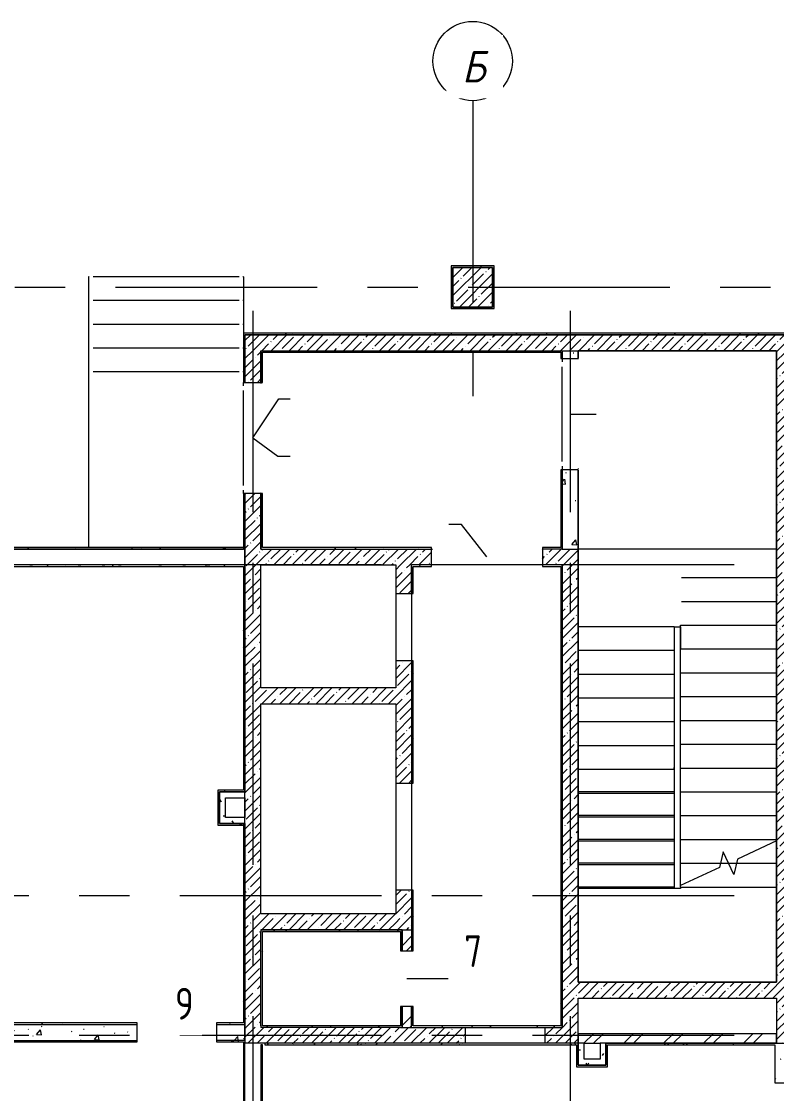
# Model space of a CAD drawing. Header units: metres. Extents: x 50 to 891, y -1294 to 247.
# Drawn here: x 333.8 to 381.4, y -1118.6 to -1051 of the extents above; entities that cross this region are included whole.
import ezdxf

# ---------------------------------------------------------------- set-up
doc = ezdxf.new("R2010")
doc.units = ezdxf.units.M
doc.linetypes.add('Линия сетки', pattern=[22.225, 12.7, -3.175, 3.175, -3.175])
doc.linetypes.add('Сверху', pattern=[3.96875, 2.38125, -1.5875])
doc.layers.add('S-GRID-IDEN', color=9, linetype='Continuous', lineweight=9)
doc.layers.add('Верхние поручни', color=7, linetype='Continuous', lineweight=9)
doc.layers.add('ПЛАН', color=8, linetype='Continuous')
doc.styles.add('ISOCPEUR', font='isocpeur.ttf', dxfattribs={"width": 0.8, "height": 200})
doc.styles.add('ISOCPEUR_I', font='isocpeui.ttf', dxfattribs={"width": 0.9, "height": 350})
pattern_1 = [(45, (467.42775, -1464.79405), (-0.5702463, 0.5702463), []), (45, (467.998, -1464.79405), (-0.5702463, 0.5702463), [1.008065, -0.201615, 0.016765, -0.18485])]
pattern_2 = [(45, (467.4277, -1464.794), (-1.257236, 1.257236), []), (45, (467.4277, -1462.889), (-1.257236, 1.257236), [])]
pattern_3 = [(0, (467.42775, -1464.79405), (2.032, 0.508), [0.16764, -1.35636, 0.16764, -1.35636, -8.128]), (0, (467.42775, -1464.79405), (2.032, 0.508), [-3.048, 0.16764, -2.88036, 0.16764, -1.35636, -3.556]), (0, (467.42775, -1464.79405), (2.032, 0.508), [-7.62, 0.16764, -0.84836, 0.16764, -2.37236]), (120, (468.18975, -1464.54005), (-1.4559409, 1.5057636), [0.16764, -1.35636, 0.16764, -9.48436]), (120, (468.18975, -1464.54005), (-1.4559409, 1.5057636), [-1.69164, -1.35636, 0.16764, -2.88036, -5.08]), (120, (468.18975, -1464.54005), (-1.4559409, 1.5057636), [-6.096, 0.16764, -1.35636, 0.16764, -3.38836]), (120, (468.18975, -1464.54005), (-1.4559409, 1.5057636), [-7.78764, -0.84836, 0.16764, -2.37236]), (240, (468.44375, -1463.52405), (-0.5760591, -2.0137636), [0.16764, -1.35636, 0.16764, -9.48436]), (240, (468.44375, -1463.52405), (-0.5760591, -2.0137636), [-1.69164, -1.35636, 0.16764, -2.88036, -5.08]), (240, (468.44375, -1463.52405), (-0.5760591, -2.0137636), [-6.096, 0.16764, -1.35636, 0.16764, -3.38836]), (240, (468.44375, -1463.52405), (-0.5760591, -2.0137636), [-7.78764, -0.84836, 0.16764, -2.37236])]
pattern_4 = [(50, (467.4277, -1464.794), (3.643683, -0.31878), [0.381, -4.191]), (355, (467.4277, -1464.794), (-0.704858, 3.821138), [0.3048, -3.3528]), (100.451, (467.7314, -1464.8206), (2.93885, 3.502334), [0.3238, -3.5618]), (46.184, (467.4277, -1463.778), (5.42158, -0.840855), [0.5715, -6.2865]), (96.636, (467.8795, -1463.848), (4.74805, 4.94855), [0.4857, -5.3427]), (351.184, (467.428, -1463.778), (4.7481, 4.948506), [0.4572, -5.0292]), (21, (467.9357, -1464.032), (3.03229, -2.045303), [0.381, -4.191]), (326, (467.9357, -1464.032), (1.236042, 3.683765), [0.3048, -3.3528]), (71.451, (468.1884, -1464.2025), (4.26834, 1.638427), [0.3238, -3.5618]), (37.5, (467.4277, -1464.794), (0.0617735, 1.6911006), [0.03353, -3.27863, 0.03353, -3.37007, -3.3655]), (37.5, (467.4277, -1464.794), (0.0617735, 1.6911006), [-6.71576, 0.03353, -3.33197]), (7.5, (467.4277, -1464.794), (1.336394, 2.003611), [0.03353, -1.90703, 0.03353, -3.20243, -1.2827]), (7.5, (467.4277, -1464.794), (1.336394, 2.003611), [-5.17652, 0.03353, -1.24917]), (327.5, (466.2949, -1464.794), (2.7118167, -0.1145767), [0.03353, -1.23647, 0.03353, -9.18667]), (327.5, (466.2949, -1464.794), (2.7118167, -0.1145767), [-1.30353, -3.92887, 0.03353, -5.22427]), (317.5, (465.787, -1464.794), (2.962585, 0.508536), [0.03353, -1.61747, 0.03353, -2.59791, -3.7338]), (317.5, (465.787, -1464.794), (2.962585, 0.508536), [-4.28244, 0.03353, -3.70027])]

# ---------------------------------------------------------------- blocks, each defined once
blk = doc.blocks.new('Тип верхнего поручня - Верхний поручень_Внутренний_-4581880--1В')
at = {"layer": 'Верхние поручни'}
blk.add_line((-428553, -29047), (-428563, -29047), dxfattribs=at)
blk = doc.blocks.new('Ось сетки - Заголовок сетки - Окружность 5 мм-84278--1В')
at = {"layer": 'S-GRID-IDEN'}
blk.add_circle((0, 0), 5, dxfattribs=at)

msp = doc.modelspace()

# ---------------------------------------------------------------- hatches: boundary and pattern name
at = {"layer": 'ПЛАН', "lineweight": 13}
h = msp.add_hatch(dxfattribs=at)
h.set_pattern_fill('FP_5', color=8, scale=0.005, style=0, pattern_type=2)
h.set_pattern_definition(pattern_3)
h.paths.add_polyline_path([(360.895, -1066.494), (363.595, -1066.494), (363.595, -1066.394), (360.895, -1066.394)])
h = msp.add_hatch(dxfattribs=at)
h.set_pattern_fill('FP_5', color=8, scale=0.005, style=0, pattern_type=2)
h.set_pattern_definition(pattern_3)
h.paths.add_polyline_path([(360.895, -1069.094), (360.995, -1069.094), (360.995, -1066.494), (360.895, -1066.494), (360.895, -1068.478)])
h = msp.add_hatch(dxfattribs=at)
h.set_pattern_fill('FP_1', color=8, scale=0.005, style=0, pattern_type=2)
h.set_pattern_definition(pattern_1)
h.paths.add_polyline_path([(360.995, -1068.994), (363.495, -1068.994), (363.495, -1066.494), (360.995, -1066.494), (360.995, -1068.478)])
h = msp.add_hatch(dxfattribs=at)
h.set_pattern_fill('FP_5', color=8, scale=0.005, style=0, pattern_type=2)
h.set_pattern_definition(pattern_3)
h.paths.add_polyline_path([(363.495, -1068.994), (363.595, -1068.994), (363.595, -1066.494), (363.495, -1066.494), (363.495, -1068.478)])
h = msp.add_hatch(dxfattribs=at)
h.set_pattern_fill('FP_5', color=8, scale=0.005, style=0, pattern_type=2)
h.set_pattern_definition(pattern_3)
h.paths.add_polyline_path([(360.995, -1069.094), (363.595, -1069.094), (363.595, -1068.994), (360.995, -1068.994)])
h = msp.add_hatch(dxfattribs=at)
h.set_pattern_fill('FP_5', color=8, scale=0.005, style=0, pattern_type=2)
h.set_pattern_definition(pattern_3)
h.paths.add_polyline_path([(347.795, -1070.744), (382.495, -1070.744), (382.495, -1070.644), (347.795, -1070.644)])
h = msp.add_hatch(dxfattribs=at)
h.set_pattern_fill('FP_5', color=8, scale=0.005, style=0, pattern_type=2)
h.set_pattern_definition(pattern_3)
h.paths.add_polyline_path([(347.795, -1084.244), (347.895, -1084.244), (347.895, -1080.744), (347.795, -1080.744), (347.795, -1084.144)])
h.paths.add_polyline_path([(347.795, -1073.744), (347.895, -1073.744), (347.895, -1070.744), (347.795, -1070.744), (347.795, -1071.174)])
h = msp.add_hatch(dxfattribs=at)
h.set_pattern_fill('FP_1', color=8, scale=0.005, style=0, pattern_type=2)
h.set_pattern_definition(pattern_1)
h.paths.add_polyline_path([(381.39, -1071.744), (381.395, -1071.744), (381.395, -1070.744), (347.895, -1070.744), (347.895, -1071.744), (374.038, -1071.744)])
h = msp.add_hatch(dxfattribs=at)
h.set_pattern_fill('FP_1', color=8, scale=0.005, style=0, pattern_type=2)
h.set_pattern_definition(pattern_1)
h.paths.add_polyline_path([(382.395, -1115.394), (382.395, -1070.744), (381.395, -1070.744), (381.395, -1115.394), (381.867, -1115.394)])
h = msp.add_hatch(dxfattribs=at)
h.set_pattern_fill('FP_1', color=8, scale=0.005, style=0, pattern_type=2)
h.set_pattern_definition(pattern_1)
h.paths.add_polyline_path([(348.895, -1114.394), (348.895, -1080.744), (347.895, -1080.744), (347.895, -1114.394)])
h.paths.add_polyline_path([(347.895, -1073.744), (348.895, -1073.744), (348.895, -1071.744), (347.895, -1071.744)])
h = msp.add_hatch(dxfattribs=at)
h.set_pattern_fill('FP_5', color=8, scale=0.005, style=0, pattern_type=2)
h.set_pattern_definition(pattern_3)
h.paths.add_polyline_path([(348.895, -1084.244), (348.995, -1084.244), (348.995, -1080.744), (348.895, -1080.744), (348.895, -1081.96)])
h.paths.add_polyline_path([(348.895, -1073.744), (348.995, -1073.744), (348.995, -1071.744), (348.895, -1071.744)])
h = msp.add_hatch(dxfattribs=at)
h.set_pattern_fill('FP_5', color=8, scale=0.005, style=0, pattern_type=2)
h.set_pattern_definition(pattern_3)
h.paths.add_polyline_path([(367.895, -1071.844), (367.895, -1071.744), (348.995, -1071.744), (348.995, -1071.844), (367.795, -1071.844)])
h = msp.add_hatch(dxfattribs=at)
h.set_pattern_fill('FP_5', color=8, scale=0.005, style=0, pattern_type=2)
h.set_pattern_definition(pattern_3)
h.paths.add_polyline_path([(367.895, -1084.244), (367.895, -1079.244), (367.795, -1079.244), (367.795, -1084.244)])
h.paths.add_polyline_path([(367.895, -1072.244), (367.895, -1071.844), (367.795, -1071.844), (367.795, -1072.244)])
h = msp.add_hatch(dxfattribs=at)
h.set_pattern_fill('FP_4', color=8, scale=0.005, style=0, pattern_type=2)
h.set_pattern_definition(pattern_4)
h.paths.add_polyline_path([(367.895, -1084.244), (368.895, -1084.244), (368.895, -1079.244), (367.895, -1079.244), (367.895, -1081.96)])
h.paths.add_polyline_path([(367.895, -1072.244), (368.895, -1072.244), (368.895, -1071.744), (367.895, -1071.744), (367.895, -1071.844)])
h = msp.add_hatch(dxfattribs=at)
h.set_pattern_fill('FP_5', color=8, scale=0.005, style=0, pattern_type=2)
h.set_pattern_definition(pattern_3)
h.paths.add_polyline_path([(331.645, -1084.244), (347.795, -1084.244), (347.795, -1084.144), (331.645, -1084.144)])
h = msp.add_hatch(dxfattribs=at)
h.set_pattern_fill('FP_1', color=8, scale=0.005, style=0, pattern_type=2)
h.set_pattern_definition(pattern_1)
h.paths.add_polyline_path([(368.895, -1085.244), (368.895, -1084.244), (366.645, -1084.244), (366.645, -1085.244), (368.818, -1085.244)])
h.paths.add_polyline_path([(357.395, -1085.244), (359.645, -1085.244), (359.645, -1084.244), (348.895, -1084.244), (348.895, -1085.244), (353.161, -1085.244)])
h = msp.add_hatch(dxfattribs=at)
h.set_pattern_fill('FP_5', color=8, scale=0.005, style=0, pattern_type=2)
h.set_pattern_definition(pattern_3)
h.paths.add_polyline_path([(367.795, -1084.244), (367.795, -1084.144), (366.645, -1084.144), (366.645, -1084.244)])
h.paths.add_polyline_path([(359.645, -1084.244), (359.645, -1084.144), (348.995, -1084.144), (348.995, -1084.244), (358.38, -1084.244)])
h = msp.add_hatch(dxfattribs=at)
h.set_pattern_fill('FP_5', color=8, scale=0.005, style=0, pattern_type=2)
h.set_pattern_definition(pattern_3)
h.paths.add_polyline_path([(347.795, -1085.344), (347.895, -1085.344), (347.895, -1085.244), (331.745, -1085.244), (331.745, -1085.344), (342.722, -1085.344)])
h = msp.add_hatch(dxfattribs=at)
h.set_pattern_fill('FP_5', color=8, scale=0.005, style=0, pattern_type=2)
h.set_pattern_definition(pattern_3)
h.paths.add_polyline_path([(347.895, -1099.544), (347.895, -1085.344), (347.795, -1085.344), (347.795, -1099.544)])
h = msp.add_hatch(dxfattribs=at)
h.set_pattern_fill('FP_1', color=8, scale=0.005, style=0, pattern_type=2)
h.set_pattern_definition(pattern_1)
h.paths.add_polyline_path([(357.395, -1108.244), (358.395, -1108.244), (358.395, -1105.744), (357.395, -1105.744), (357.395, -1107.244)])
h.paths.add_polyline_path([(357.395, -1098.994), (358.395, -1098.994), (358.395, -1091.294), (357.395, -1091.294), (357.395, -1098.138)])
h.paths.add_polyline_path([(357.395, -1087.044), (358.395, -1087.044), (358.395, -1085.244), (357.395, -1085.244)])
h = msp.add_hatch(dxfattribs=at)
h.set_pattern_fill('FP_5', color=8, scale=0.005, style=0, pattern_type=2)
h.set_pattern_definition(pattern_3)
h.paths.add_polyline_path([(367.795, -1085.344), (367.895, -1085.344), (367.895, -1085.244), (366.645, -1085.244), (366.645, -1085.344), (367.514, -1085.344)])
h.paths.add_polyline_path([(358.395, -1085.344), (359.645, -1085.344), (359.645, -1085.244), (358.395, -1085.244)])
h = msp.add_hatch(dxfattribs=at)
h.set_pattern_fill('FP_5', color=8, scale=0.005, style=0, pattern_type=2)
h.set_pattern_definition(pattern_3)
h.paths.add_polyline_path([(358.495, -1114.294), (358.495, -1113.069), (358.395, -1113.069), (358.395, -1114.294)])
h.paths.add_polyline_path([(358.395, -1109.569), (358.495, -1109.569), (358.495, -1105.744), (358.395, -1105.744), (358.395, -1108.924)])
h.paths.add_polyline_path([(358.495, -1098.994), (358.495, -1091.294), (358.395, -1091.294), (358.395, -1098.994)])
h.paths.add_polyline_path([(358.495, -1087.044), (358.495, -1085.344), (358.395, -1085.344), (358.395, -1087.044)])
h = msp.add_hatch(dxfattribs=at)
h.set_pattern_fill('FP_5', color=8, scale=0.005, style=0, pattern_type=2)
h.set_pattern_definition(pattern_3)
h.paths.add_polyline_path([(367.895, -1114.394), (367.895, -1085.344), (367.795, -1085.344), (367.795, -1114.394)])
h = msp.add_hatch(dxfattribs=at)
h.set_pattern_fill('FP_1', color=8, scale=0.005, style=0, pattern_type=2)
h.set_pattern_definition(pattern_1)
h.paths.add_polyline_path([(368.818, -1114.394), (368.895, -1114.394), (368.895, -1085.244), (367.895, -1085.244), (367.895, -1114.394)])
h = msp.add_hatch(dxfattribs=at)
h.set_pattern_fill('FP_1', color=8, scale=0.005, style=0, pattern_type=2)
h.set_pattern_definition(pattern_1)
h.paths.add_polyline_path([(348.895, -1093.994), (357.395, -1093.994), (357.395, -1092.994), (348.895, -1092.994)])
h = msp.add_hatch(dxfattribs=at)
h.set_pattern_fill('FP_5', color=8, scale=0.005, style=0, pattern_type=2)
h.set_pattern_definition(pattern_3)
h.paths.add_polyline_path([(347.795, -1099.544), (347.795, -1099.444), (346.194, -1099.444), (346.194, -1099.544), (346.294, -1099.544)])
h = msp.add_hatch(dxfattribs=at)
h.set_pattern_fill('FP_5', color=8, scale=0.005, style=0, pattern_type=2)
h.set_pattern_definition(pattern_3)
h.paths.add_polyline_path([(346.294, -1101.544), (346.669, -1101.544), (346.669, -1099.544), (346.294, -1099.544)])
h = msp.add_hatch(dxfattribs=at)
h.set_pattern_fill('FP_5', color=8, scale=0.005, style=0, pattern_type=2)
h.set_pattern_definition(pattern_3)
h.paths.add_polyline_path([(346.669, -1101.544), (347.895, -1101.544), (347.895, -1101.169), (346.669, -1101.169)])
h = msp.add_hatch(dxfattribs=at)
h.set_pattern_fill('FP_5', color=8, scale=0.005, style=0, pattern_type=2)
h.set_pattern_definition(pattern_3)
h.paths.add_polyline_path([(347.795, -1101.644), (347.895, -1101.644), (347.895, -1101.544), (346.294, -1101.544), (346.294, -1101.644)])
h = msp.add_hatch(dxfattribs=at)
h.set_pattern_fill('FP_5', color=8, scale=0.005, style=0, pattern_type=2)
h.set_pattern_definition(pattern_3)
h.paths.add_polyline_path([(347.795, -1114.207), (347.895, -1114.207), (347.895, -1101.644), (347.795, -1101.644), (347.795, -1114.107)])
h = msp.add_hatch(dxfattribs=at)
h.set_pattern_fill('FP_1', color=8, scale=0.005, style=0, pattern_type=2)
h.set_pattern_definition(pattern_1)
h.paths.add_polyline_path([(348.895, -1108.244), (357.395, -1108.244), (357.395, -1107.244), (348.895, -1107.244)])
h = msp.add_hatch(dxfattribs=at)
h.set_pattern_fill('FP_5', color=8, scale=0.005, style=0, pattern_type=2)
h.set_pattern_definition(pattern_3)
h.paths.add_polyline_path([(357.795, -1108.344), (357.795, -1108.244), (348.895, -1108.244), (348.895, -1108.344), (357.695, -1108.344)])
h = msp.add_hatch(dxfattribs=at)
h.set_pattern_fill('FP_5', color=8, scale=0.005, style=0, pattern_type=2)
h.set_pattern_definition(pattern_3)
h.paths.add_polyline_path([(348.895, -1114.294), (348.995, -1114.294), (348.995, -1108.344), (348.895, -1108.344), (348.895, -1108.924)])
h = msp.add_hatch(dxfattribs=at)
h.set_pattern_fill('FP_5', color=8, scale=0.005, style=0, pattern_type=2)
h.set_pattern_definition(pattern_3)
h.paths.add_polyline_path([(357.695, -1114.394), (357.795, -1114.394), (357.795, -1113.069), (357.695, -1113.069), (357.695, -1114.317)])
h.paths.add_polyline_path([(357.695, -1109.569), (357.795, -1109.569), (357.795, -1108.344), (357.695, -1108.344), (357.695, -1108.924)])
h = msp.add_hatch(dxfattribs=at)
h.set_pattern_fill('FP_3', color=8, scale=0.005, style=0, pattern_type=2)
h.set_pattern_definition(pattern_2)
h.paths.add_polyline_path([(358.395, -1114.394), (358.395, -1113.069), (357.795, -1113.069), (357.795, -1114.394)])
h.paths.add_polyline_path([(357.795, -1109.569), (358.395, -1109.569), (358.395, -1108.244), (357.795, -1108.244), (357.795, -1108.924)])
h = msp.add_hatch(dxfattribs=at)
h.set_pattern_fill('FP_1', color=8, scale=0.005, style=0, pattern_type=2)
h.set_pattern_definition(pattern_1)
h.paths.add_polyline_path([(368.895, -1112.544), (381.395, -1112.544), (381.39, -1111.544), (368.895, -1111.544)])
h = msp.add_hatch(dxfattribs=at)
h.set_pattern_fill('FP_5', color=8, scale=0.005, style=0, pattern_type=2)
h.set_pattern_definition(pattern_3)
h.paths.add_polyline_path([(347.795, -1114.207), (347.795, -1114.107), (346.094, -1114.107), (346.094, -1114.207)])
h.paths.add_polyline_path([(341.094, -1114.207), (341.094, -1114.107), (325.501, -1114.107), (325.501, -1114.207), (332.283, -1114.207)])
h = msp.add_hatch(dxfattribs=at)
h.set_pattern_fill('FP_4', color=8, scale=0.005, style=0, pattern_type=2)
h.set_pattern_definition(pattern_4)
h.paths.add_polyline_path([(347.895, -1115.207), (347.895, -1114.207), (346.094, -1114.207), (346.094, -1115.207)])
h.paths.add_polyline_path([(341.094, -1115.207), (341.094, -1114.207), (324.901, -1114.207), (324.901, -1115.207), (332.283, -1115.207)])
h = msp.add_hatch(dxfattribs=at)
h.set_pattern_fill('FP_1', color=8, scale=0.005, style=0, pattern_type=2)
h.set_pattern_definition(pattern_1)
h.paths.add_polyline_path([(368.895, -1115.394), (368.895, -1114.394), (366.795, -1114.394), (366.795, -1115.394), (368.818, -1115.394)])
h.paths.add_polyline_path([(361.795, -1115.394), (361.795, -1114.394), (347.895, -1114.394), (347.895, -1115.394), (353.161, -1115.394)])
h = msp.add_hatch(dxfattribs=at)
h.set_pattern_fill('FP_5', color=8, scale=0.005, style=0, pattern_type=2)
h.set_pattern_definition(pattern_3)
h.paths.add_polyline_path([(357.695, -1114.394), (357.695, -1114.294), (348.895, -1114.294), (348.895, -1114.394), (353.161, -1114.394)])
h = msp.add_hatch(dxfattribs=at)
h.set_pattern_fill('FP_5', color=8, scale=0.005, style=0, pattern_type=2)
h.set_pattern_definition(pattern_3)
h.paths.add_polyline_path([(367.795, -1114.394), (367.795, -1114.294), (358.395, -1114.294), (358.395, -1114.394), (363.599, -1114.394)])
h = msp.add_hatch(dxfattribs=at)
h.set_pattern_fill('FP_3', color=8, scale=0.005, style=0, pattern_type=2)
h.set_pattern_definition(pattern_2)
h.paths.add_polyline_path([(368.895, -1115.394), (381.395, -1115.394), (381.395, -1114.794), (368.895, -1114.794)])
h = msp.add_hatch(dxfattribs=at)
h.set_pattern_fill('FP_5', color=8, scale=0.005, style=0, pattern_type=2)
h.set_pattern_definition(pattern_3)
h.paths.add_polyline_path([(347.795, -1115.307), (347.895, -1115.307), (347.895, -1115.207), (346.094, -1115.207), (346.094, -1115.307)])
h.paths.add_polyline_path([(341.094, -1115.307), (341.094, -1115.207), (325.901, -1115.207), (325.901, -1115.307), (332.283, -1115.307)])
h = msp.add_hatch(dxfattribs=at)
h.set_pattern_fill('FP_5', color=8, scale=0.005, style=0, pattern_type=2)
h.set_pattern_definition(pattern_3)
h.paths.add_polyline_path([(368.895, -1115.494), (368.895, -1115.394), (349.145, -1115.394), (349.145, -1115.494), (368.818, -1115.494)])
h = msp.add_hatch(dxfattribs=at)
h.set_pattern_fill('FP_5', color=8, scale=0.005, style=0, pattern_type=2)
h.set_pattern_definition(pattern_3)
h.paths.add_polyline_path([(368.895, -1116.769), (369.27, -1116.769), (369.27, -1115.394), (368.895, -1115.394)])
h = msp.add_hatch(dxfattribs=at)
h.set_pattern_fill('FP_5', color=8, scale=0.005, style=0, pattern_type=2)
h.set_pattern_definition(pattern_3)
h.paths.add_polyline_path([(370.27, -1116.394), (370.645, -1116.394), (370.645, -1115.394), (370.27, -1115.394)])
h = msp.add_hatch(dxfattribs=at)
h.set_pattern_fill('FP_5', color=8, scale=0.005, style=0, pattern_type=2)
h.set_pattern_definition(pattern_3)
h.paths.add_polyline_path([(370.745, -1116.769), (370.745, -1115.394), (370.645, -1115.394), (370.645, -1116.769)])
h = msp.add_hatch(dxfattribs=at)
h.set_pattern_fill('FP_5', color=8, scale=0.005, style=0, pattern_type=2)
h.set_pattern_definition(pattern_3)
h.paths.add_polyline_path([(381.295, -1115.494), (381.395, -1115.494), (381.395, -1115.394), (370.745, -1115.394), (370.745, -1115.494), (379.257, -1115.494)])
h = msp.add_hatch(dxfattribs=at)
h.set_pattern_fill('FP_4', color=8, scale=0.005, style=0, pattern_type=2)
h.set_pattern_definition(pattern_4)
h.paths.add_polyline_path([(381.395, -1123.844), (382.395, -1123.844), (382.395, -1122.894), (381.395, -1122.894)])
h.paths.add_polyline_path([(381.395, -1117.894), (382.395, -1117.894), (382.395, -1115.394), (381.395, -1115.394), (381.395, -1117.013)])
h = msp.add_hatch(dxfattribs=at)
h.set_pattern_fill('FP_5', color=8, scale=0.005, style=0, pattern_type=2)
h.set_pattern_definition(pattern_3)
h.paths.add_polyline_path([(348.995, -1123.744), (348.995, -1115.494), (348.895, -1115.494), (348.895, -1123.744)])
h = msp.add_hatch(dxfattribs=at)
h.set_pattern_fill('FP_5', color=8, scale=0.005, style=0, pattern_type=2)
h.set_pattern_definition(pattern_3)
h.paths.add_polyline_path([(381.395, -1123.844), (381.395, -1122.894), (381.295, -1122.894), (381.295, -1123.844)])
h.paths.add_polyline_path([(381.395, -1117.894), (381.395, -1115.494), (381.295, -1115.494), (381.295, -1117.894)])
h = msp.add_hatch(dxfattribs=at)
h.set_pattern_fill('FP_5', color=8, scale=0.005, style=0, pattern_type=2)
h.set_pattern_definition(pattern_3)
h.paths.add_polyline_path([(369.27, -1116.769), (370.645, -1116.769), (370.645, -1116.394), (369.27, -1116.394)])

# ---------------------------------------------------------------- linework, layer by layer
at = {"layer": 'ПЛАН', "color": 8, "lineweight": 13}
for p, q in [((363.595, -1066.394), (360.895, -1066.394)), ((360.895, -1066.394), (360.895, -1069.094)), ((363.495, -1066.494), (360.995, -1066.494)), ((360.995, -1066.494), (360.995, -1068.994)), ((360.995, -1066.494), (363.495, -1066.494)), ((360.995, -1068.994), (360.995, -1066.494)), ((363.495, -1068.994), (363.495, -1066.494)), ((363.495, -1066.494), (363.495, -1068.994)), ((363.595, -1069.094), (363.595, -1066.394)), ((338.07, -1067.086), (338.045, -1067.086)), ((338.045, -1067.086), (338.045, -1068.586)), ((347.52, -1067.086), (338.32, -1067.086)), ((347.795, -1067.086), (347.77, -1067.086)), ((347.795, -1067.086), (347.795, -1068.586)), ((338.045, -1068.586), (338.045, -1070.086)), ((338.07, -1068.586), (338.045, -1068.586)), ((347.52, -1068.586), (338.32, -1068.586)), ((347.795, -1068.586), (347.77, -1068.586)), ((347.795, -1068.586), (347.795, -1070.086)), ((360.895, -1069.094), (363.595, -1069.094)), ((360.995, -1068.994), (363.495, -1068.994)), ((363.495, -1068.994), (360.995, -1068.994)), ((338.045, -1070.086), (338.045, -1071.586)), ((338.07, -1070.086), (338.045, -1070.086)), ((347.52, -1070.086), (338.32, -1070.086)), ((347.795, -1070.086), (347.77, -1070.086)), ((347.795, -1070.086), (347.795, -1070.644)), ((382.495, -1070.644), (347.795, -1070.644)), ((347.795, -1070.644), (347.795, -1073.744)), ((382.395, -1070.744), (347.895, -1070.744)), ((347.895, -1070.744), (347.895, -1071.744)), ((347.895, -1070.744), (382.395, -1070.744)), ((347.895, -1071.744), (347.895, -1070.744)), ((338.045, -1071.586), (338.045, -1073.086)), ((338.07, -1071.586), (338.045, -1071.586)), ((347.52, -1071.586), (338.32, -1071.586)), ((347.795, -1071.586), (347.77, -1071.586)), ((347.895, -1071.744), (347.895, -1073.744)), ((347.895, -1073.744), (347.895, -1071.744)), ((348.895, -1071.744), (368.895, -1071.744)), ((348.895, -1073.744), (348.895, -1071.744)), ((348.895, -1071.744), (348.895, -1073.744)), ((348.995, -1073.744), (348.995, -1071.844)), ((348.995, -1071.844), (367.795, -1071.844)), ((367.795, -1071.844), (367.795, -1072.244)), ((367.895, -1071.744), (367.895, -1072.456)), ((367.895, -1072.244), (367.895, -1071.844)), ((368.895, -1071.749), (368.895, -1071.744)), ((381.395, -1071.744), (368.895, -1071.744)), ((368.895, -1071.744), (368.895, -1071.749)), ((368.895, -1072.244), (368.895, -1071.749)), ((368.895, -1071.749), (368.895, -1072.244)), ((368.9, -1071.749), (381.395, -1071.749)), ((368.9, -1072.244), (368.9, -1071.749)), ((381.39, -1071.744), (381.39, -1099.067)), ((381.395, -1071.749), (381.395, -1071.744)), ((381.395, -1099.067), (381.395, -1071.744)), ((381.395, -1071.744), (381.395, -1071.744)), ((381.395, -1071.749), (381.395, -1084.244)), ((367.795, -1072.244), (367.895, -1072.244)), ((367.895, -1072.244), (368.895, -1072.244)), ((367.895, -1078.731), (367.895, -1072.756)), ((368.895, -1072.244), (368.9, -1072.244)), ((368.895, -1072.299), (368.895, -1072.309)), ((338.045, -1073.086), (338.045, -1084.144)), ((338.07, -1073.086), (338.045, -1073.086)), ((347.52, -1073.086), (338.32, -1073.086)), ((347.795, -1073.086), (347.77, -1073.086)), ((347.795, -1073.956), (347.795, -1073.744)), ((347.795, -1073.744), (347.895, -1073.744)), ((347.795, -1073.956), (347.795, -1073.744)), ((347.795, -1080.231), (347.795, -1074.256)), ((347.795, -1080.231), (347.795, -1074.256)), ((347.895, -1073.744), (348.995, -1073.744)), ((348.895, -1073.799), (348.895, -1073.809)), ((348.395, -1077.244), (350.031, -1074.771)), ((350.031, -1074.771), (350.744, -1074.771)), ((368.395, -1075.744), (370.029, -1075.744)), ((348.395, -1077.244), (349.97, -1078.395)), ((349.97, -1078.395), (350.744, -1078.395)), ((367.795, -1079.244), (367.795, -1084.144)), ((367.895, -1079.244), (367.795, -1079.244)), ((367.895, -1079.031), (367.895, -1084.244)), ((368.895, -1079.244), (367.895, -1079.244)), ((367.895, -1084.244), (367.895, -1079.244)), ((368.895, -1079.179), (368.895, -1079.189)), ((368.895, -1084.244), (368.895, -1079.244)), ((368.9, -1079.244), (368.895, -1079.244)), ((368.895, -1079.244), (368.895, -1085.244)), ((368.9, -1111.539), (368.9, -1079.244)), ((347.795, -1080.744), (347.795, -1080.531)), ((347.795, -1080.744), (347.795, -1080.531)), ((347.795, -1080.744), (347.795, -1084.144)), ((347.895, -1080.744), (347.795, -1080.744)), ((347.895, -1080.744), (347.895, -1084.244)), ((348.995, -1080.744), (347.895, -1080.744)), ((347.895, -1084.244), (347.895, -1080.744)), ((348.895, -1080.679), (348.895, -1080.689)), ((348.895, -1084.244), (348.895, -1080.744)), ((348.895, -1080.744), (348.895, -1084.244)), ((348.995, -1084.144), (348.995, -1080.744)), ((361.538, -1082.703), (360.745, -1082.703)), ((363.145, -1084.744), (361.538, -1082.703)), ((347.895, -1084.244), (331.645, -1084.244)), ((331.645, -1084.244), (347.795, -1084.244)), ((347.795, -1084.144), (331.745, -1084.144)), ((347.895, -1085.244), (347.895, -1084.244)), ((347.895, -1084.244), (347.895, -1099.544)), ((348.895, -1084.244), (359.645, -1084.244)), ((359.645, -1084.144), (348.995, -1084.144)), ((359.645, -1084.244), (359.645, -1084.144)), ((359.645, -1085.244), (359.645, -1084.244)), ((359.7, -1084.244), (359.71, -1084.244)), ((366.58, -1084.244), (366.59, -1084.244)), ((367.795, -1084.144), (366.645, -1084.144)), ((366.645, -1084.144), (366.645, -1084.244)), ((366.645, -1084.244), (366.645, -1085.244)), ((367.895, -1084.244), (366.645, -1084.244)), ((367.895, -1084.244), (368.895, -1084.244)), ((368.895, -1085.244), (368.895, -1084.244)), ((368.895, -1084.244), (368.895, -1089.144)), ((381.395, -1084.244), (368.895, -1084.244)), ((381.395, -1084.244), (381.393, -1084.244)), ((381.393, -1084.244), (381.393, -1085.244)), ((381.395, -1090.544), (381.395, -1084.244)), ((347.895, -1085.244), (331.645, -1085.244)), ((331.745, -1085.344), (347.795, -1085.344)), ((347.795, -1085.344), (347.795, -1099.444)), ((347.895, -1099.544), (347.895, -1085.244)), ((348.895, -1085.244), (357.395, -1085.244)), ((348.895, -1092.994), (348.895, -1085.244)), ((357.395, -1085.244), (357.395, -1087.044)), ((358.395, -1087.044), (358.395, -1085.244)), ((359.858, -1085.244), (358.395, -1085.244)), ((358.395, -1085.344), (358.395, -1087.044)), ((358.495, -1085.344), (359.645, -1085.344)), ((358.495, -1087.044), (358.495, -1085.344)), ((359.645, -1085.344), (359.645, -1085.244)), ((366.133, -1085.244), (360.158, -1085.244)), ((367.895, -1085.244), (366.433, -1085.244)), ((366.645, -1085.244), (366.645, -1085.344)), ((366.645, -1085.344), (367.795, -1085.344)), ((367.795, -1085.344), (367.795, -1114.294)), ((367.895, -1085.244), (367.895, -1114.394)), ((367.895, -1085.344), (367.895, -1085.244)), ((367.895, -1114.394), (367.895, -1085.344)), ((368.895, -1111.539), (368.895, -1085.244)), ((368.895, -1085.244), (368.895, -1111.539)), ((381.393, -1085.244), (381.395, -1085.244)), ((381.395, -1085.244), (381.395, -1102.544)), ((375.397, -1086.044), (381.39, -1086.044)), ((375.397, -1086.044), (381.39, -1086.044)), ((357.395, -1087.044), (357.395, -1091.294)), ((357.395, -1087.044), (358.395, -1087.044)), ((358.395, -1087.044), (358.395, -1091.294)), ((358.395, -1087.044), (358.495, -1087.044)), ((375.397, -1087.544), (381.39, -1087.544)), ((375.345, -1089.044), (381.395, -1089.044)), ((375.345, -1105.544), (375.345, -1089.044)), ((375.397, -1089.044), (381.39, -1089.044)), ((381.395, -1105.544), (381.395, -1089.044)), ((374.945, -1089.144), (368.895, -1089.144)), ((368.895, -1089.144), (368.895, -1105.644)), ((374.945, -1089.144), (368.895, -1089.144)), ((374.945, -1089.144), (375.345, -1089.144)), ((374.945, -1089.144), (374.945, -1105.644)), ((375.345, -1089.144), (375.345, -1090.544)), ((374.945, -1090.644), (368.895, -1090.644)), ((374.945, -1090.644), (368.895, -1090.644)), ((375.345, -1090.544), (381.395, -1090.544)), ((375.345, -1105.454), (375.345, -1090.544)), ((375.345, -1090.544), (381.395, -1090.544)), ((375.345, -1090.544), (381.395, -1090.544)), ((375.345, -1090.544), (381.395, -1090.544)), ((375.397, -1090.544), (381.39, -1090.544)), ((381.395, -1102.544), (381.395, -1090.544)), ((357.395, -1091.294), (357.395, -1092.994)), ((358.395, -1091.294), (357.395, -1091.294)), ((358.495, -1091.294), (358.395, -1091.294)), ((358.395, -1091.294), (358.395, -1098.994)), ((358.495, -1098.994), (358.495, -1091.294)), ((374.945, -1092.144), (368.895, -1092.144)), ((374.945, -1092.144), (368.895, -1092.144)), ((375.345, -1092.044), (381.395, -1092.044)), ((375.345, -1092.044), (381.395, -1092.044)), ((375.345, -1092.044), (381.395, -1092.044)), ((375.345, -1092.044), (381.395, -1092.044)), ((375.397, -1092.044), (381.39, -1092.044)), ((357.395, -1092.994), (348.895, -1092.994)), ((374.945, -1093.644), (368.895, -1093.644)), ((374.945, -1093.644), (368.895, -1093.644)), ((375.345, -1093.544), (381.395, -1093.544)), ((375.345, -1093.544), (381.395, -1093.544)), ((375.345, -1093.544), (381.395, -1093.544)), ((375.345, -1093.544), (381.395, -1093.544)), ((375.397, -1093.544), (381.39, -1093.544)), ((348.895, -1093.994), (357.395, -1093.994)), ((348.895, -1107.244), (348.895, -1093.994)), ((357.395, -1093.994), (357.395, -1098.994)), ((374.945, -1095.144), (368.895, -1095.144)), ((374.945, -1095.144), (368.895, -1095.144)), ((375.345, -1095.044), (381.395, -1095.044)), ((375.345, -1095.044), (381.395, -1095.044)), ((375.345, -1095.044), (381.395, -1095.044)), ((375.345, -1095.044), (381.395, -1095.044)), ((375.397, -1095.044), (381.39, -1095.044)), ((375.345, -1096.544), (381.395, -1096.544)), ((375.345, -1096.544), (381.395, -1096.544)), ((375.345, -1096.544), (381.395, -1096.544)), ((375.345, -1096.544), (381.395, -1096.544)), ((375.397, -1096.544), (381.39, -1096.544)), ((374.945, -1096.644), (368.895, -1096.644)), ((374.945, -1096.644), (368.895, -1096.644)), ((374.945, -1098.144), (368.895, -1098.144)), ((374.945, -1098.144), (368.895, -1098.144)), ((375.345, -1098.044), (381.395, -1098.044)), ((375.345, -1098.044), (381.395, -1098.044)), ((375.345, -1098.044), (381.395, -1098.044)), ((375.345, -1098.044), (381.395, -1098.044)), ((375.397, -1098.044), (381.39, -1098.044)), ((357.395, -1098.994), (357.395, -1105.744)), ((357.395, -1098.994), (358.495, -1098.994)), ((358.395, -1098.994), (358.395, -1105.744)), ((381.39, -1099.067), (381.395, -1099.067)), ((381.39, -1102.544), (381.39, -1099.067)), ((347.795, -1099.444), (346.194, -1099.444)), ((346.194, -1099.444), (346.194, -1101.644)), ((346.294, -1099.544), (346.294, -1101.544)), ((347.895, -1099.544), (346.294, -1099.544)), ((346.294, -1099.544), (347.895, -1099.544)), ((346.294, -1101.544), (346.294, -1099.544)), ((346.669, -1101.169), (346.669, -1099.919)), ((346.669, -1099.919), (347.895, -1099.919)), ((347.894, -1101.169), (347.894, -1099.919)), ((347.895, -1099.919), (347.895, -1099.544)), ((347.895, -1099.919), (347.895, -1101.169)), ((374.945, -1099.644), (368.895, -1099.644)), ((374.945, -1099.644), (368.895, -1099.644)), ((374.895, -1099.544), (368.9, -1099.544)), ((375.345, -1099.544), (381.395, -1099.544)), ((375.345, -1099.544), (381.395, -1099.544)), ((375.345, -1099.544), (381.395, -1099.544)), ((375.345, -1099.544), (381.395, -1099.544)), ((375.397, -1099.544), (381.39, -1099.544)), ((347.895, -1101.169), (346.669, -1101.169)), ((347.895, -1101.544), (347.895, -1101.169)), ((374.945, -1101.144), (368.895, -1101.144)), ((374.945, -1101.144), (368.895, -1101.144)), ((374.895, -1101.044), (368.9, -1101.044)), ((375.345, -1101.044), (381.395, -1101.044)), ((375.345, -1101.044), (381.395, -1101.044)), ((375.345, -1101.044), (381.395, -1101.044)), ((375.345, -1101.044), (381.395, -1101.044)), ((375.397, -1101.044), (381.39, -1101.044)), ((346.194, -1101.644), (347.795, -1101.644)), ((346.294, -1101.544), (347.895, -1101.544)), ((347.895, -1101.544), (346.294, -1101.544)), ((347.795, -1101.644), (347.795, -1114.107)), ((347.895, -1101.544), (347.895, -1115.207)), ((347.895, -1114.207), (347.895, -1101.544)), ((374.895, -1102.544), (368.9, -1102.544)), ((375.345, -1102.544), (381.395, -1102.544)), ((375.345, -1102.544), (381.395, -1102.544)), ((375.345, -1102.544), (381.395, -1102.544)), ((375.345, -1102.544), (381.395, -1102.544)), ((375.397, -1102.544), (381.39, -1102.544)), ((381.39, -1102.544), (381.39, -1111.539)), ((381.395, -1102.544), (381.39, -1102.544)), ((381.395, -1102.544), (381.395, -1111.544)), ((381.395, -1111.544), (381.395, -1102.544)), ((374.945, -1102.644), (368.895, -1102.644)), ((374.945, -1102.644), (368.895, -1102.644)), ((374.945, -1104.144), (368.895, -1104.144)), ((374.945, -1104.144), (368.895, -1104.144)), ((374.895, -1104.044), (368.9, -1104.044)), ((375.345, -1104.044), (381.395, -1104.044)), ((375.345, -1104.044), (377.868, -1104.044)), ((375.345, -1104.044), (381.395, -1104.044)), ((375.345, -1104.044), (377.868, -1104.044)), ((375.397, -1104.044), (377.868, -1104.044)), ((377.868, -1104.044), (378.37, -1104.044)), ((378.37, -1104.044), (378.873, -1104.044)), ((378.37, -1104.044), (378.873, -1104.044)), ((378.37, -1104.044), (378.873, -1104.044)), ((378.873, -1104.044), (381.39, -1104.044)), ((357.395, -1105.744), (357.395, -1107.244)), ((358.495, -1105.744), (357.395, -1105.744)), ((358.395, -1105.744), (358.395, -1109.569)), ((358.495, -1109.569), (358.495, -1105.744)), ((368.895, -1105.644), (368.895, -1111.544)), ((374.945, -1105.644), (368.895, -1105.644)), ((374.945, -1105.644), (368.895, -1105.644)), ((374.895, -1105.544), (368.899, -1105.544)), ((375.345, -1105.644), (374.945, -1105.644)), ((375.345, -1105.544), (375.345, -1105.644)), ((375.345, -1105.544), (381.395, -1105.544)), ((375.345, -1105.544), (381.395, -1105.544)), ((375.395, -1105.544), (381.39, -1105.544)), ((381.395, -1111.544), (381.395, -1105.544)), ((357.395, -1107.244), (348.895, -1107.244)), ((348.895, -1108.244), (357.795, -1108.244)), ((357.795, -1108.244), (348.895, -1108.244)), ((348.895, -1108.244), (348.895, -1108.344)), ((348.895, -1114.294), (348.895, -1108.344)), ((348.995, -1108.344), (357.695, -1108.344)), ((348.995, -1114.294), (348.995, -1108.344)), ((357.695, -1108.344), (357.695, -1109.569)), ((357.795, -1108.244), (358.395, -1108.244)), ((357.795, -1108.244), (357.795, -1108.344)), ((357.795, -1108.344), (357.795, -1108.244)), ((357.795, -1108.344), (357.795, -1109.569)), ((357.795, -1109.569), (357.795, -1108.344)), ((357.695, -1109.569), (358.495, -1109.569)), ((362.015, -1111.319), (362.015, -1110.553)), ((358.095, -1111.319), (362.015, -1111.319)), ((368.895, -1111.539), (368.895, -1111.544)), ((381.39, -1111.544), (368.895, -1111.544)), ((368.895, -1111.544), (381.395, -1111.544)), ((368.895, -1111.544), (381.39, -1111.544)), ((381.39, -1111.539), (368.9, -1111.539)), ((381.39, -1111.544), (381.395, -1111.544)), ((368.895, -1112.544), (381.395, -1112.544)), ((368.895, -1115.394), (368.895, -1112.544)), ((381.395, -1112.544), (381.395, -1115.394)), ((358.495, -1113.069), (357.695, -1113.069)), ((357.695, -1113.069), (357.695, -1114.294)), ((357.795, -1113.069), (357.795, -1114.394)), ((357.795, -1114.394), (357.795, -1113.069)), ((358.395, -1114.394), (358.395, -1113.069)), ((358.395, -1113.069), (358.395, -1114.294)), ((358.495, -1114.294), (358.495, -1113.069)), ((341.094, -1114.107), (325.601, -1114.107)), ((341.094, -1115.307), (341.094, -1114.107)), ((346.094, -1114.107), (346.094, -1115.307)), ((347.795, -1114.107), (346.094, -1114.107)), ((324.901, -1114.207), (341.094, -1114.207)), ((346.094, -1114.207), (347.895, -1114.207)), ((347.895, -1115.207), (347.895, -1114.207)), ((348.895, -1114.294), (348.895, -1114.394)), ((357.695, -1114.394), (348.895, -1114.394)), ((357.695, -1114.294), (348.995, -1114.294)), ((357.695, -1114.394), (358.395, -1114.394)), ((358.395, -1114.394), (367.795, -1114.394)), ((367.795, -1114.294), (358.495, -1114.294)), ((361.795, -1115.394), (361.795, -1114.394)), ((366.795, -1114.394), (366.795, -1115.394)), ((367.795, -1114.394), (367.895, -1114.394)), ((381.395, -1114.794), (368.895, -1114.794)), ((368.895, -1114.794), (368.895, -1116.769)), ((381.395, -1115.394), (381.395, -1114.794)), ((325.901, -1115.207), (341.094, -1115.207)), ((326.001, -1115.307), (341.094, -1115.307)), ((347.895, -1115.207), (346.094, -1115.207)), ((346.094, -1115.307), (347.795, -1115.307)), ((347.795, -1115.307), (347.795, -1123.744)), ((347.895, -1115.207), (347.895, -1115.307)), ((347.895, -1115.307), (347.895, -1115.394)), ((347.895, -1123.844), (347.895, -1115.307)), ((368.895, -1115.394), (347.895, -1115.394)), ((349.145, -1115.394), (349.145, -1115.494)), ((369.27, -1115.394), (368.895, -1115.394)), ((368.895, -1116.769), (368.895, -1115.394)), ((369.27, -1115.394), (370.27, -1115.394)), ((369.27, -1116.394), (369.27, -1115.394)), ((370.27, -1115.394), (370.27, -1116.394)), ((370.645, -1115.394), (370.27, -1115.394)), ((370.645, -1115.394), (381.395, -1115.394)), ((370.645, -1116.769), (370.645, -1115.394)), ((370.645, -1115.394), (370.645, -1116.769)), ((381.395, -1115.394), (370.645, -1115.394)), ((381.395, -1115.394), (382.395, -1115.394)), ((348.995, -1115.494), (348.895, -1115.494)), ((348.895, -1115.494), (348.895, -1123.744)), ((348.995, -1123.744), (348.995, -1115.494)), ((349.145, -1115.494), (368.795, -1115.494)), ((368.795, -1115.494), (368.795, -1116.869)), ((370.745, -1116.869), (370.745, -1115.494)), ((370.745, -1115.494), (381.295, -1115.494)), ((381.295, -1115.494), (381.295, -1117.894)), ((368.895, -1116.769), (370.645, -1116.769)), ((370.645, -1116.769), (368.895, -1116.769)), ((370.27, -1116.394), (369.27, -1116.394)), ((368.795, -1116.869), (370.745, -1116.869)), ((381.295, -1117.894), (382.495, -1117.894))]:
    msp.add_line(p, q, dxfattribs=at)
at = {"layer": 'ПЛАН', "color": 8, "linetype": 'Сверху', "lineweight": 13}
for p, q in [((338.07, -1067.086), (338.045, -1067.086)), ((347.52, -1067.086), (338.32, -1067.086)), ((347.795, -1067.086), (347.77, -1067.086)), ((338.07, -1068.586), (338.045, -1068.586)), ((347.52, -1068.586), (338.32, -1068.586)), ((347.795, -1068.586), (347.77, -1068.586)), ((338.07, -1070.086), (338.045, -1070.086)), ((347.52, -1070.086), (338.32, -1070.086)), ((347.795, -1070.086), (347.77, -1070.086)), ((338.07, -1071.586), (338.045, -1071.586)), ((347.52, -1071.586), (338.32, -1071.586)), ((347.795, -1071.586), (347.77, -1071.586)), ((338.07, -1073.086), (338.045, -1073.086)), ((347.52, -1073.086), (338.32, -1073.086)), ((347.795, -1073.086), (347.77, -1073.086)), ((375.397, -1087.544), (381.39, -1087.544)), ((375.397, -1089.044), (381.39, -1089.044)), ((375.397, -1090.544), (381.39, -1090.544)), ((375.397, -1092.044), (381.39, -1092.044)), ((375.397, -1093.544), (381.39, -1093.544)), ((375.397, -1095.044), (381.39, -1095.044)), ((375.397, -1096.544), (381.39, -1096.544)), ((375.397, -1098.044), (381.39, -1098.044)), ((374.895, -1099.544), (368.9, -1099.544)), ((375.397, -1099.544), (381.39, -1099.544)), ((374.895, -1101.044), (368.9, -1101.044)), ((375.397, -1101.044), (381.39, -1101.044)), ((374.895, -1102.544), (368.9, -1102.544)), ((375.397, -1102.544), (381.39, -1102.544)), ((374.895, -1104.044), (368.9, -1104.044)), ((375.397, -1104.044), (377.868, -1104.044)), ((377.868, -1104.044), (378.37, -1104.044)), ((378.37, -1104.044), (378.873, -1104.044)), ((378.873, -1104.044), (381.39, -1104.044)), ((374.895, -1105.544), (368.899, -1105.544)), ((375.395, -1105.544), (381.39, -1105.544))]:
    msp.add_line(p, q, dxfattribs=at)
at = {"layer": 'ПЛАН', "color": 8, "linetype": 'Линия сетки', "lineweight": 13}
for p, q in [((295.296, -1067.744), (467.605, -1067.744)), ((348.395, -1069.231), (348.395, -1215.489)), ((368.395, -1069.231), (368.395, -1215.489)), ((467.624, -1085.244), (295.315, -1085.244)), ((467.624, -1085.244), (295.315, -1085.244)), ((467.624, -1106.094), (295.315, -1106.094)), ((467.624, -1114.894), (295.315, -1114.894))]:
    msp.add_line(p, q, dxfattribs=at)
at = {"layer": 'ПЛАН', "color": 8, "linetype": 'Continuous', "lineweight": 13}
for p, q in [((381.395, -1102.633), (378.937, -1103.78)), ((378.04, -1103.336), (377.804, -1104.308)), ((378.7, -1104.752), (378.04, -1103.336)), ((378.937, -1103.78), (378.7, -1104.752)), ((377.804, -1104.308), (375.345, -1105.454))]:
    msp.add_line(p, q, dxfattribs=at)

# ---------------------------------------------------------------- block references
at = {"layer": 'ПЛАН', "color": 8, "lineweight": 13}
for name, p, xscale, yscale, zscale, rotation in [('Ось сетки - Заголовок сетки - Окружность 5 мм-84278--1В', (362.245, -1053.496), 0.4999999999999998, 0.4999999999999998, 0.4999999999999998, 180.0000115811491), ('Тип верхнего поручня - Верхний поручень_Внутренний_-4581880--1В', (2518.941, -972.322), 0.005, 0.005, 0.005, 359.4783966113484)]:
    msp.add_blockref(name, p, dxfattribs=dict(at, xscale=xscale, yscale=yscale, zscale=zscale, rotation=rotation))

# ---------------------------------------------------------------- next in the draw order: texts
at = {"layer": 'ПЛАН', "color": 8, "lineweight": 13, "char_height": 2, "attachment_point": 1, "bg_fill": 2}
for s, insert, width, style in [('\\fISOCPEUR|b0|i1|c204|p34|;\\W.9;Б', (361.575, -1052.842), 1.58734, 'ISOCPEUR_I'), ('\\fISOCPEUR|b0|i0|c204|p34|;\\W.8;7', (361.716, -1108.582), 0.70548, 'ISOCPEUR'), ('\\fISOCPEUR|b0|i0|c204|p34|;\\W.8;9', (343.489, -1111.899), 0.70548, 'ISOCPEUR')]:
    msp.add_mtext(s, dxfattribs=dict(at, insert=insert, width=width, style=style))

# ---------------------------------------------------------------- next in the draw order: linework, layer by layer
at = {"layer": 'ПЛАН', "color": 8, "linetype": 'Линия сетки', "lineweight": 13}
msp.add_line((362.245, -1055.996), (362.245, -1074.602), dxfattribs=at)

doc.saveas('drawing.dxf')
